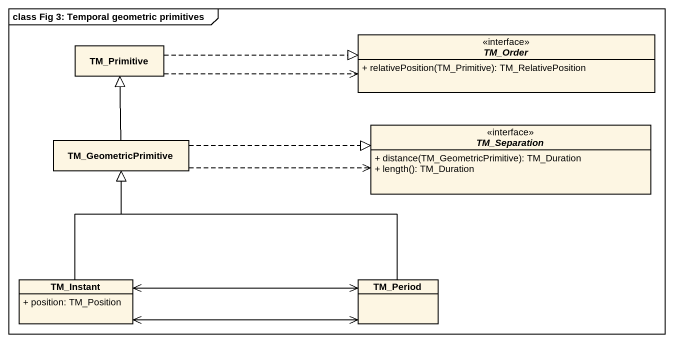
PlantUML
@startuml
mainframe class Fig 3: Temporal geometric primitives
hide circle
hide empty members
skinparam classAttributeIconSize 0
interface TM_Order <<interface>> {
  + relativePosition(TM_Primitive): TM_RelativePosition
}
class TM_Primitive
class TM_GeometricPrimitive
interface TM_Separation <<interface>> {
  + distance(TM_GeometricPrimitive): TM_Duration
  + length(): TM_Duration
}
class TM_Instant {
  + position: TM_Position
}
class TM_Period
TM_Primitive .right.|> TM_Order
TM_Primitive .right.> TM_Order
TM_GeometricPrimitive -up-|> TM_Primitive
TM_GeometricPrimitive .right.> TM_Separation
TM_GeometricPrimitive .right.|> TM_Separation
TM_Instant -up-|> TM_GeometricPrimitive
TM_Instant <-right-> TM_Period
TM_Instant <-right-> TM_Period
TM_Period -left-|> TM_GeometricPrimitive
@enduml
